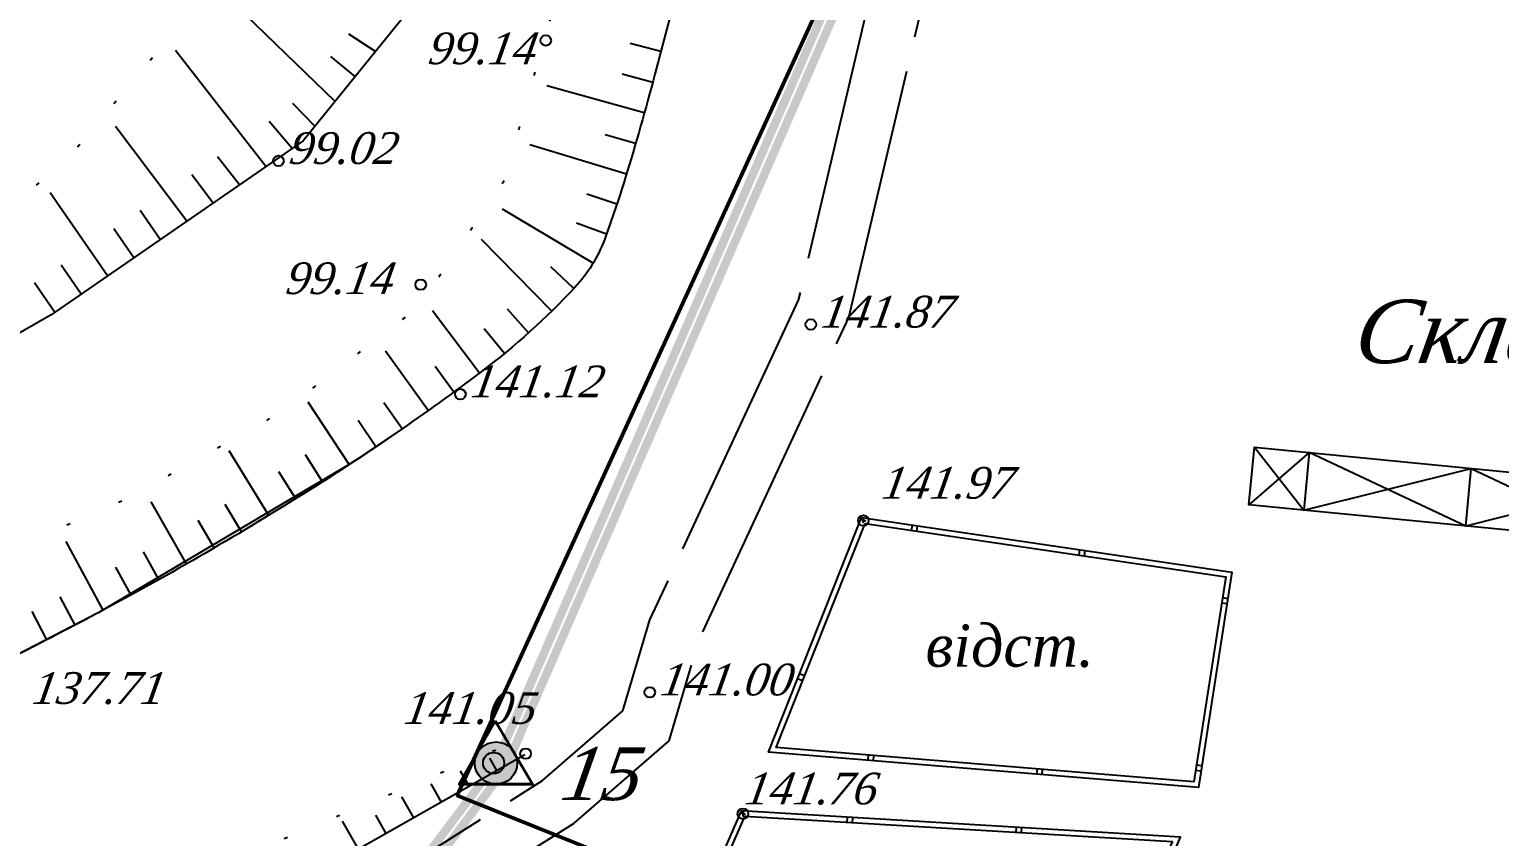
# Model space of a CAD drawing. Header units: millimetres. Extents: x 1400 to 4853, y -623 to 1865.
# Drawn here: x 3005.39 to 3047.05, y 1521.86 to 1544.75 of the extents above; entities that cross this region are included whole.
import ezdxf
from ezdxf.lldxf.tags import DXFTag

# ---------------------------------------------------------------- set-up
doc = ezdxf.new("R2010")
doc.units = ezdxf.units.MM
doc.linetypes.add('ADOT1', pattern=[1.6, 0.1, -1.5])
doc.linetypes.add('AHIDDEN5', pattern=[9, 8, -1])
for name, color, linetype in [('01_Горизонт_58', 7, 'Continuous'), ('01_Горизонт_72', 7, 'Continuous'), ('01_Горизонт_86', 7, 'Continuous'), ('01_Завод', 7, 'Continuous'), ('02_Горизонт_100', 7, 'Continuous'), ('02_Горизонт_112', 7, 'Continuous'), ('02_Горизонт_128', 7, 'Continuous'), ('0_Лицензия', 6, 'Continuous'), ('авт_дор', 7, 'Continuous'), ('ПИКЕТЫ', 7, 'Continuous'), ('СІТУАЦІЯ', 7, 'Continuous')]:
    doc.layers.add(name, color=color, linetype=linetype)
doc.styles.add('russ', font='timesi.ttf')
doc.styles.add('universw', font='timesi.ttf', dxfattribs={"oblique": 10})
tags = doc.linetypes.add('New Line1', pattern=[1.5, 1, -0.5]).pattern_tags.tags
tags[6:7] = [DXFTag(74, 4), DXFTag(75, 0), DXFTag(340, '0'), DXFTag(46, 1.0), DXFTag(50, 0.0), DXFTag(44, 0.0), DXFTag(45, 0.0)]
tags[4:5] = [DXFTag(74, 4), DXFTag(75, 0), DXFTag(340, '0'), DXFTag(46, 1.0), DXFTag(50, 0.0), DXFTag(44, 0.0), DXFTag(45, 0.0)]

# ---------------------------------------------------------------- blocks, each defined once
blk = doc.blocks.new('372')
blk.add_circle((0, 0), 1)
blk = doc.blocks.new('368')
at = {"color": 0, "linetype": 'Continuous'}
blk.add_blockref('372', (0, 0), dxfattribs=at)
blk = doc.blocks.new('Licenzia')
at = {"linetype": 'New Line1', "lineweight": 25}
h = blk.add_hatch(color=6, dxfattribs=at)
h.dxf.hatch_style = 1
h.set_gradient(color1=(255, 0, 255), color2=(255, 0, 255), centered=1, tint=1, name='INVCYLINDER')
edge = h.paths.add_edge_path()
edge.add_arc((0, 0), 2, 0, 360)
at = {"color": 6, "linetype": 'Continuous', "lineweight": 40, "flags": 128}
blk.add_lwpolyline([(-0.08, 4.01), (-3.48, -1.99), (3.45, -1.99)], close=True, dxfattribs=at)
at = {"color": 10, "linetype": 'Continuous', "lineweight": 25}
blk.add_circle((0, 0), 2, dxfattribs=at)

msp = doc.modelspace()

# ---------------------------------------------------------------- linework, layer by layer
at = {"color": 6, "linetype": 'Continuous', "lineweight": 60, "flags": 128}
msp.add_lwpolyline([(3144.4144, 1622.5005, 0.24, 0.24, 0), (3032.8199, 1555.7907, 0.24, 0.24, 0), (3018.8744, 1523.7908, 0.24, 0.24, 0), (2987.3207, 1481.6199, 0.24, 0.24, 0), (2991.6614, 1385.4672, 0.24, 0.24, 0), (2843.9613, 1431.7361, 0.24, 0.24, 0), (2695.2589, 1447.0788, 0.24, 0.24, 0), (2711.2688, 1628.8933, 0.24, 0.24, 0), (2712.5497, 1675.7396, 0, 0, 0), (2806.1021, 1678.0284, 0.24, 0.24, 0), (2909.7376, 1712.7799, 0.24, 0.24, 0), (2967.6908, 1719.2535, 0.24, 0.24, 0), (3085.4663, 1716.8193, 0.24, 0.24, 0), (3121.1623, 1734.8067, 0.24, 0.24, 0), (3144.4153, 1734.688, 0.24, 0.24, 0)], format="xyseb", dxfattribs=at)
at = {"color": 1, "linetype": 'Continuous', "lineweight": 211, "const_width": 0.24, "flags": 128}
msp.add_lwpolyline([(2712.8418, 1675.4467), (2806.1546, 1677.7296), (2909.8027, 1712.4853), (2967.7044, 1718.9532), (3084.808, 1716.5431), (3133.365, 1615.9104), (3032.5835, 1555.9992), (3018.6133, 1523.9427), (2987.0162, 1481.7136), (2991.3424, 1385.8815), (2844.0222, 1432.0314), (2695.5837, 1447.3469), (2711.5685, 1628.8761)], close=True, dxfattribs=at)
at = {"color": 7, "linetype": 'Continuous', "lineweight": 50, "flags": 128}
msp.add_lwpolyline([(3111.4729, 1602.8963), (3033.4199, 1556.4964, 0.1581167), (3032.1982, 1555.1057), (3017.5148, 1523.0295), (3024.1913, 1520.3385), (3022.8806, 1516.821), (3008.7078, 1473.7954)], format="xyb", dxfattribs=at)
at = {"layer": '01_Горизонт_58', "color": 0, "linetype": 'Continuous'}
for p, q in [((3014.0534, 1542.7084), (3010.6542, 1545.9952)), ((3015.1965, 1544.1209), (3014.4401, 1544.6093)), ((3012.09, 1540.8581), (3009.535, 1544.1497)), ((3014.6249, 1543.4146), (3013.929, 1543.9778)), ((3013.4819, 1542.0022), (3012.856, 1542.652)), ((3012.8372, 1541.3748), (3012.1822, 1542.1386)), ((3009.8483, 1539.3078), (3007.8304, 1541.9953)), ((3011.3427, 1540.3413), (3010.7248, 1541.1307)), ((3010.5955, 1539.8245), (3009.9986, 1540.6285)), ((3007.6065, 1537.7575), (3005.9759, 1540.1155)), ((3009.101, 1538.791), (3008.5318, 1539.6141)), ((3008.3538, 1538.2743), (3007.7846, 1539.0973)), ((3006.8593, 1537.2407), (3006.2901, 1538.0638)), ((3006.1121, 1536.724), (3005.532, 1537.5628))]:
    msp.add_line(p, q, dxfattribs=at)
at = {"layer": '01_Горизонт_58', "color": 0, "linetype": 'ADOT1', "flags": 128}
msp.add_lwpolyline([(3012.6358, 1552.6783), (3010.9686, 1547.2342), (3009.1327, 1544.2476), (3006.4374, 1541.0255), (3004.7146, 1539.6367), (2997.2895, 1534.3472), (2989.8983, 1531.7641), (2984.2077, 1530.6381), (2980.141, 1531.5143), (2974.2862, 1532.2152), (2972.484, 1532.601), (2968.9453, 1531.8273), (2965.379, 1529.8651)], dxfattribs=at)
at = {"layer": '01_Горизонт_58', "color": 0, "linetype": 'Continuous', "flags": 128}
msp.add_lwpolyline([(3017.1902, 1551.8258), (3016.3818, 1545.5855), (3013.1482, 1541.5899), (3006.0073, 1536.6515), (3000.5281, 1533.5089), (2990.1736, 1528.7789), (2985.7466, 1527.469), (2983.1967, 1527.2566), (2980.2572, 1527.8938), (2977.158, 1529.4177), (2974.4664, 1530.232), (2973.0498, 1530.3028), (2970.4998, 1530.055), (2968.3749, 1529.0991), (2966.5687, 1528.0016), (2964.9322, 1526.6803)], dxfattribs=at)
at = {"layer": '01_Горизонт_58', "color": 7, "linetype": 'Continuous'}
msp.add_circle((3012.4479, 1541.0197), 0.15, dxfattribs=at)
at = {"layer": '01_Горизонт_72', "color": 0, "linetype": 'Continuous'}
for p, q in [((3014.0534, 1542.7084), (3010.6542, 1545.9952)), ((3015.1965, 1544.1209), (3014.4401, 1544.6093)), ((3012.09, 1540.8581), (3009.535, 1544.1497)), ((3014.6249, 1543.4146), (3013.929, 1543.9778)), ((3013.4819, 1542.0022), (3012.856, 1542.652)), ((3012.8372, 1541.3748), (3012.1822, 1542.1386)), ((3009.8483, 1539.3078), (3007.8304, 1541.9953)), ((3011.3427, 1540.3413), (3010.7248, 1541.1307)), ((3010.5955, 1539.8245), (3009.9986, 1540.6285)), ((3007.6065, 1537.7575), (3005.9759, 1540.1155)), ((3009.101, 1538.791), (3008.5318, 1539.6141)), ((3008.3538, 1538.2743), (3007.7846, 1539.0973)), ((3006.8593, 1537.2407), (3006.2901, 1538.0638)), ((3006.1121, 1536.724), (3005.532, 1537.5628))]:
    msp.add_line(p, q, dxfattribs=at)
at = {"layer": '01_Горизонт_72', "color": 0, "linetype": 'ADOT1', "flags": 128}
msp.add_lwpolyline([(3012.6358, 1552.6783), (3010.9686, 1547.2342), (3009.1327, 1544.2476), (3006.4374, 1541.0255), (3004.7146, 1539.6367), (2997.2895, 1534.3472), (2989.8983, 1531.7641), (2984.2077, 1530.6381), (2980.141, 1531.5143), (2974.2862, 1532.2152), (2972.484, 1532.601), (2968.9453, 1531.8273), (2965.379, 1529.8651)], dxfattribs=at)
at = {"layer": '01_Горизонт_72', "color": 0, "linetype": 'Continuous', "flags": 128}
msp.add_lwpolyline([(3017.1902, 1551.8258), (3016.3818, 1545.5855), (3013.1482, 1541.5899), (3006.0073, 1536.6515), (3000.5281, 1533.5089), (2990.1736, 1528.7789), (2985.7466, 1527.469), (2983.1967, 1527.2566), (2980.2572, 1527.8938), (2977.158, 1529.4177), (2974.4664, 1530.232), (2973.0498, 1530.3028), (2970.4998, 1530.055), (2968.3749, 1529.0991), (2966.5687, 1528.0016)], dxfattribs=at)
at = {"layer": '01_Горизонт_72', "color": 7, "linetype": 'Continuous'}
msp.add_circle((3012.4479, 1541.0197), 0.15, dxfattribs=at)
at = {"layer": '01_Горизонт_86', "color": 0, "linetype": 'Continuous'}
for p, q in [((3014.0534, 1542.7084), (3010.6542, 1545.9952)), ((3015.1965, 1544.1209), (3014.4401, 1544.6093)), ((3012.09, 1540.8581), (3009.535, 1544.1497)), ((3014.6249, 1543.4146), (3013.929, 1543.9778)), ((3013.4819, 1542.0022), (3012.856, 1542.652)), ((3012.8372, 1541.3748), (3012.1822, 1542.1386)), ((3009.8483, 1539.3078), (3007.8304, 1541.9953)), ((3011.3427, 1540.3413), (3010.7248, 1541.1307)), ((3010.5955, 1539.8245), (3009.9986, 1540.6285)), ((3007.6065, 1537.7575), (3005.9759, 1540.1155)), ((3009.101, 1538.791), (3008.5318, 1539.6141)), ((3008.3538, 1538.2743), (3007.7846, 1539.0973)), ((3006.8593, 1537.2407), (3006.2901, 1538.0638)), ((3006.1121, 1536.724), (3005.532, 1537.5628))]:
    msp.add_line(p, q, dxfattribs=at)
at = {"layer": '01_Горизонт_86', "color": 0, "linetype": 'ADOT1', "flags": 128}
msp.add_lwpolyline([(3012.6358, 1552.6783), (3010.9686, 1547.2342), (3009.1327, 1544.2476), (3006.4374, 1541.0255), (3004.7146, 1539.6367), (2997.2895, 1534.3472), (2989.8983, 1531.7641), (2984.2077, 1530.6381), (2980.141, 1531.5143), (2974.2862, 1532.2152), (2972.484, 1532.601), (2968.9453, 1531.8273), (2965.379, 1529.8651)], dxfattribs=at)
at = {"layer": '01_Горизонт_86', "color": 0, "linetype": 'Continuous', "flags": 128}
msp.add_lwpolyline([(3017.1902, 1551.8258), (3016.3818, 1545.5855), (3013.1482, 1541.5899), (3006.0073, 1536.6515), (3000.5281, 1533.5089), (2990.1736, 1528.7789), (2985.7466, 1527.469), (2983.1967, 1527.2566), (2980.2572, 1527.8938), (2977.158, 1529.4177), (2974.4664, 1530.232), (2973.0498, 1530.3028), (2970.4998, 1530.055), (2968.3749, 1529.0991), (2966.5687, 1528.0016)], dxfattribs=at)
at = {"layer": '01_Горизонт_86', "color": 7, "linetype": 'Continuous'}
msp.add_circle((3012.4479, 1541.0197), 0.15, dxfattribs=at)
at = {"layer": '01_Завод', "color": 250, "linetype": 'Continuous', "flags": 128}
for points in [[(3062.8954, 1529.0254), (3039.9465, 1531.2658), (3040.0995, 1532.901), (3062.9571, 1530.6625)], [(3039.9465, 1531.2658), (3040.0995, 1532.901), (3041.6521, 1532.749), (3041.4993, 1531.1167), (3039.9465, 1531.2658)], [(3041.6521, 1532.749), (3039.9465, 1531.2658)], [(3040.0995, 1532.901), (3041.4993, 1531.1167)], [(3050.8081, 1531.8523), (3046.0871, 1530.6663), (3041.6521, 1532.749)], [(3041.4993, 1531.1167), (3046.2399, 1532.2997)], [(3046.0871, 1530.6663), (3046.2399, 1532.2997)], [(3046.2399, 1532.2997), (3050.655, 1530.2171)]]:
    msp.add_lwpolyline(points, dxfattribs=at)
at = {"layer": '02_Горизонт_100', "color": 0, "linetype": 'Continuous'}
for p, q in [((3023.2824, 1544.1185), (3022.4119, 1544.3469)), ((3023.0523, 1543.2474), (3022.1829, 1543.4801)), ((3022.8146, 1542.3783), (3020.0502, 1543.1508)), ((3022.5674, 1541.5119), (3021.7033, 1541.7636)), ((3022.3107, 1540.6482), (3019.572, 1541.4787)), ((3022.0383, 1539.7894), (3021.1846, 1540.0743)), ((3021.3644, 1538.122), (3018.8011, 1539.6515)), ((3021.7402, 1538.9392), (3020.8955, 1539.2498)), ((3020.192, 1536.7608), (3018.2062, 1538.7892)), ((3020.8217, 1537.4051), (3020.1643, 1538.0198)), ((3018.141, 1535.0031), (3016.815, 1536.7665)), ((3019.5344, 1536.1449), (3018.9338, 1536.8152)), ((3018.8503, 1535.5586), (3018.2799, 1536.2548)), ((3016.6871, 1533.9385), (3015.4836, 1535.6268)), ((3017.4175, 1534.4662), (3016.8857, 1535.1923)), ((3014.4567, 1532.4119), (3013.2937, 1534.1826)), ((3015.9501, 1533.4202), (3015.4371, 1534.1596)), ((3015.2066, 1532.9113), (3014.703, 1533.6572)), ((3012.1716, 1530.9683), (3011.0553, 1532.796)), ((3013.7005, 1531.922), (3013.216, 1532.6805)), ((3012.9383, 1531.4415), (3012.4621, 1532.2052)), ((3009.8454, 1529.5917), (3008.8379, 1531.3494)), ((3011.4004, 1530.5023), (3010.9385, 1531.2747)), ((3010.625, 1530.0434), (3010.1703, 1530.82)), ((3007.482, 1528.2802), (3006.4343, 1530.2317)), ((3009.0617, 1529.1472), (3008.6214, 1529.9322)), ((3008.2738, 1528.7101), (3007.8408, 1529.4991)), ((3006.6862, 1527.8576), (3006.2675, 1528.6542)), ((3005.8871, 1527.4414), (3005.4728, 1528.2404))]:
    msp.add_line(p, q, dxfattribs=at)
at = {"layer": '02_Горизонт_100', "color": 0, "linetype": 'ADOT1', "flags": 128}
msp.add_lwpolyline([(2983.0989, 1520.222), (2992.3901, 1524.2182), (3000.5198, 1528.0855), (3008.1334, 1531.4372), (3012.5209, 1533.8864), (3016.3922, 1536.8514), (3018.8441, 1540.4609), (3022.9735, 1554.8988), (3025.2962, 1563.0201), (3026.7157, 1569.5945), (3032.2001, 1586.2239), (3034.781, 1593.7007), (3037.749, 1602.4666), (3039.7492, 1611.7481), (3041.5558, 1618.8381), (3044.0076, 1624.3812), (3045.8142, 1629.4087), (3047.7499, 1634.823), (3051.4276, 1644.8779), (3054.0085, 1652.4836), (3056.2022, 1657.64), (3057.2346, 1661.7651), (3056.4603, 1665.7614), (3056.2022, 1667.695), (3055.8796, 1671.1756), (3057.8153, 1675.6874), (3058.2024, 1682.3907), (3056.912, 1689.9964), (3056.3091, 1696.611)], dxfattribs=at)
at = {"layer": '02_Горизонт_100', "color": 0, "linetype": 'Continuous', "flags": 128}
msp.add_lwpolyline([(3015.9501, 1533.4202), (3014.4567, 1532.4119), (3007.3591, 1528.2144), (3000.6489, 1524.7338), (2997.859, 1523.352), (2992.9168, 1521.1625), (2984.5184, 1517.9016), (2981.5035, 1516.9092), (2977.295, 1515.5243), (2973.5816, 1514.1394), (2968.0363, 1511.8148), (2964.422, 1510.4793), (2959.9998, 1509.5827), (2954.702, 1508.0495), (2948.0179, 1505.7743), (2934.9208, 1501.1658), (2928.748, 1499.2684), (2925.5825, 1498.1616), (2918.8557, 1495.3947), (2917.1794, 1495.0081), (2915.2427, 1494.8306)], dxfattribs=at)
at = {"layer": '02_Горизонт_100', "color": 7, "linetype": 'Continuous'}
for centre in [(3020.0221, 1544.4353), (3016.4796, 1537.5103), (3017.6031, 1534.4033)]:
    msp.add_circle(centre, 0.15, dxfattribs=at)
at = {"layer": '02_Горизонт_112', "color": 0, "linetype": 'Continuous'}
for p, q in [((3023.2824, 1544.1185), (3022.4119, 1544.3469)), ((3023.0523, 1543.2474), (3022.1829, 1543.4801)), ((3022.8146, 1542.3783), (3020.0502, 1543.1508)), ((3022.5674, 1541.5119), (3021.7033, 1541.7636)), ((3022.3107, 1540.6482), (3019.572, 1541.4787)), ((3022.0383, 1539.7894), (3021.1846, 1540.0743)), ((3021.3644, 1538.122), (3018.8011, 1539.6515)), ((3021.7402, 1538.9392), (3020.8955, 1539.2498)), ((3020.192, 1536.7608), (3018.2062, 1538.7892)), ((3020.8217, 1537.4051), (3020.1643, 1538.0198)), ((3018.141, 1535.0031), (3016.815, 1536.7665)), ((3019.5344, 1536.1449), (3018.9338, 1536.8152)), ((3018.8503, 1535.5586), (3018.2799, 1536.2548)), ((3016.6871, 1533.9385), (3015.4836, 1535.6268)), ((3017.4175, 1534.4662), (3016.8857, 1535.1923)), ((3014.4567, 1532.4119), (3013.2937, 1534.1826)), ((3015.9501, 1533.4202), (3015.4371, 1534.1596)), ((3015.2066, 1532.9113), (3014.703, 1533.6572)), ((3012.1716, 1530.9683), (3011.0553, 1532.796)), ((3013.7005, 1531.922), (3013.216, 1532.6805)), ((3012.9383, 1531.4415), (3012.4621, 1532.2052)), ((3009.8454, 1529.5917), (3008.8379, 1531.3494)), ((3011.4004, 1530.5023), (3010.9385, 1531.2747)), ((3010.625, 1530.0434), (3010.1703, 1530.82)), ((3007.482, 1528.2802), (3006.4343, 1530.2317)), ((3009.0617, 1529.1472), (3008.6214, 1529.9322)), ((3008.2738, 1528.7101), (3007.8408, 1529.4991)), ((3006.6862, 1527.8576), (3006.2675, 1528.6542)), ((3005.8871, 1527.4414), (3005.4728, 1528.2404))]:
    msp.add_line(p, q, dxfattribs=at)
at = {"layer": '02_Горизонт_112', "color": 0, "linetype": 'ADOT1', "flags": 128}
msp.add_lwpolyline([(2983.0989, 1520.222), (2992.3901, 1524.2182), (3000.5198, 1528.0855), (3008.1334, 1531.4372), (3012.5209, 1533.8864), (3016.3922, 1536.8514), (3018.8441, 1540.4609), (3022.9735, 1554.8988), (3025.2962, 1563.0201), (3026.7157, 1569.5945), (3032.2001, 1586.2239), (3034.781, 1593.7007), (3037.749, 1602.4666), (3039.7492, 1611.7481), (3041.5558, 1618.8381), (3044.0076, 1624.3812), (3045.8142, 1629.4087), (3047.7499, 1634.823), (3051.4276, 1644.8779), (3054.0085, 1652.4836), (3056.2022, 1657.64), (3057.2346, 1661.7651), (3056.4603, 1665.7614), (3056.2022, 1667.695), (3055.8796, 1671.1756), (3057.8153, 1675.6874), (3058.2024, 1682.3907), (3056.912, 1689.9964), (3056.3091, 1696.611)], dxfattribs=at)
at = {"layer": '02_Горизонт_112', "color": 0, "linetype": 'Continuous', "flags": 128}
msp.add_lwpolyline([(3042.7452, 1608.0504, -0.0198857), (3040.7703, 1601.8343, 0.0123593), (3037.4433, 1591.8842, 0.0011905), (3035.8639, 1586.6973, 0.0021086), (3034.9915, 1583.7629, 0.0242427), (3033.6925, 1578.3681, -0.0246496), (3032.4106, 1573.0633, -0.0251711), (3030.2496, 1566.8902, 0.0212315), (3027.6306, 1559.5932, 0.0022356), (3025.8729, 1553.8639, 0.0053794), (3025.1788, 1551.4719, 0.0073294), (3024.4315, 1548.6288, -0.0040536), (3023.1141, 1543.4795, -0.009329), (3022.2754, 1540.5321, -0.0154986), (3021.683, 1538.785, -0.098399), (3020.8442, 1537.4292, -0.0437288), (3018.1988, 1535.0466, -0.0208469), (3013.3398, 1531.6932, -0.0177865), (3007.3591, 1528.2144, -0.0031929), (3006.1869, 1527.5968, -0.0006786), (3000.6489, 1524.7338, -0.0187834), (2993.9841, 1521.6107, -0.0135963), (2984.5184, 1517.9016)], format="xyb", dxfattribs=at)
at = {"layer": '02_Горизонт_112', "color": 7, "linetype": 'Continuous'}
for centre in [(3020.0221, 1544.4353), (3016.4796, 1537.5103), (3017.6031, 1534.4033)]:
    msp.add_circle(centre, 0.15, dxfattribs=at)
at = {"layer": '02_Горизонт_128', "color": 0, "linetype": 'Continuous'}
for p, q in [((3018.6399, 1523.7307), (3018.4416, 1524.0803)), ((3017.0698, 1522.8399), (3016.7783, 1523.3536)), ((3017.8549, 1523.2853), (3017.61, 1523.717)), ((3016.2847, 1522.3945), (3015.9467, 1522.9903)), ((3014.7145, 1521.5038), (3014.2649, 1522.2963)), ((3015.4996, 1521.9492), (3015.2035, 1522.471))]:
    msp.add_line(p, q, dxfattribs=at)
at = {"layer": '02_Горизонт_128', "color": 32, "linetype": 'ADOT1', "flags": 128}
msp.add_lwpolyline([(2794.2951, 1472.2495), (2794.2951, 1472.2495), (2797.219, 1473.8259), (2800.0501, 1474.104), (2805.1554, 1473.4086), (2811.3746, 1472.7595), (2816.4799, 1472.574), (2821.678, 1472.0177), (2826.3834, 1472.1103), (2831.6279, 1472.3885), (2833.4844, 1472.8521), (2835.9442, 1472.9912), (2839.5643, 1472.203), (2842.6275, 1471.0903), (2846.5369, 1470.3011), (2849.9713, 1469.6983), (2855.1694, 1469.4665), (2859.5048, 1469.7898), (2862.6144, 1470.4852), (2866.9771, 1470.6707), (2873.5676, 1470.1607), (2878.549, 1469.6581), (2881.6173, 1469.2932), (2883.6628, 1469.0378), (2888.9791, 1469.7055), (2893.8835, 1470.522), (2896.9779, 1470.522), (2899.7803, 1470.3471), (2903.1667, 1470.2304), (2906.6698, 1471.1636), (2910.7567, 1473.1466), (2913.0337, 1474.5464), (2918.0256, 1477.6376), (2921.2368, 1479.2707), (2924.448, 1480.8455), (2928.8852, 1482.1286), (2932.5051, 1483.1784), (2935.5995, 1484.1116), (2938.2268, 1485.1615), (2942.1835, 1487.76), (2948.2494, 1491.5822), (2951.8889, 1493.4467), (2953.942, 1494.2857), (2957.8808, 1493.7912), (2961.6947, 1495.6274), (2967.6772, 1499.3114), (2969.2396, 1500.6885), (2973.2373, 1502.846), (2977.6124, 1505.6643), (2978.8991, 1507.7759), (2980.0019, 1509.9333), (2981.8399, 1510.2546), (2984.2753, 1510.3923), (2986.7567, 1511.9531), (2993.7206, 1514.8334), (3000.2574, 1517.4014), (3007.5286, 1519.8226), (3012.0823, 1521.5835), (3018.5764, 1524.3111), (3019.4237, 1524.1368)], dxfattribs=at)
at = {"layer": '02_Горизонт_128', "color": 250, "linetype": 'ADOT1', "flags": 128}
msp.add_lwpolyline([(2794.2951, 1472.2495), (2794.2951, 1472.2495), (2797.219, 1473.8259), (2800.0501, 1474.104), (2805.1554, 1473.4086), (2811.3746, 1472.7595), (2816.4799, 1472.574), (2821.678, 1472.0177), (2826.3834, 1472.1103), (2831.6279, 1472.3885), (2833.4844, 1472.8521), (2835.9442, 1472.9912), (2839.5643, 1472.203), (2842.6275, 1471.0903), (2846.5369, 1470.3011), (2849.9713, 1469.6983), (2855.1694, 1469.4665), (2859.5048, 1469.7898), (2862.6144, 1470.4852), (2866.9771, 1470.6707), (2873.5676, 1470.1607), (2878.549, 1469.6581), (2881.6173, 1469.2932), (2883.6628, 1469.0378), (2888.9791, 1469.7055), (2893.8835, 1470.522), (2896.9779, 1470.522), (2899.7803, 1470.3471), (2903.1667, 1470.2304), (2906.6698, 1471.1636), (2910.7567, 1473.1466), (2913.0337, 1474.5464), (2918.0256, 1477.6376), (2921.2368, 1479.2707), (2924.448, 1480.8455), (2928.8852, 1482.1286), (2932.5051, 1483.1784), (2935.5995, 1484.1116), (2938.2268, 1485.1615), (2942.1835, 1487.76), (2948.2494, 1491.5822), (2951.8889, 1493.4467), (2953.942, 1494.2857), (2957.8808, 1493.7912), (2961.6947, 1495.6274), (2967.6772, 1499.3114), (2969.2396, 1500.6885), (2973.2373, 1502.846), (2977.6124, 1505.6643), (2978.8991, 1507.7759), (2980.0019, 1509.9333), (2981.8399, 1510.2546), (2984.2753, 1510.3923), (2986.7567, 1511.9531), (2993.7206, 1514.8334), (3000.2574, 1517.4014), (3007.5286, 1519.8226), (3012.0823, 1521.5835), (3018.5764, 1524.3111), (3019.4237, 1524.1368)], dxfattribs=at)
at = {"layer": '02_Горизонт_128', "color": 0, "linetype": 'Continuous', "flags": 128}
msp.add_lwpolyline([(3019.425, 1524.1761), (3014.6484, 1521.4663), (3006.0977, 1517.6961), (2998.7264, 1515.1041)], dxfattribs=at)
at = {"layer": '02_Горизонт_128', "color": 7, "linetype": 'Continuous'}
msp.add_circle((3019.4519, 1524.2103), 0.15, dxfattribs=at)
at = {"layer": 'авт_дор', "color": 7, "linetype": 'AHIDDEN5', "flags": 128}
for points in [[(2892.2517, 1457.9665), (2895.6968, 1457.4939), (2898.5727, 1457.4152), (2900.7121, 1457.8942), (2914.0019, 1464.489), (2923.4509, 1469.2085), (2931.9573, 1471.3369), (2939.83, 1474.6169), (2956.392, 1482.2753), (2974.8211, 1489.321), (2983.532, 1493.0127), (2984.3694, 1494.0693), (2984.5048, 1494.8135), (2981.7604, 1502.3526), (2982.0293, 1504.192), (2983.1432, 1506.7562), (2986.1388, 1507.8676), (3002.4642, 1513.3136), (3012.1068, 1518.5218), (3019.9342, 1523.4513), (3022.2031, 1525.4254), (3022.9708, 1528.0028), (3027.1853, 1537.0682), (3030.4656, 1551.0156), (3037.5315, 1573.0076), (3039.3433, 1579.768), (3045.1006, 1595.8472), (3053.6617, 1620.1195), (3055.0614, 1624.3746)], [(2892.0478, 1456.4805), (2895.5739, 1455.9967), (2898.7183, 1455.9107), (2901.2166, 1456.47), (2914.6704, 1463.1462), (2923.9742, 1467.7932), (2932.4304, 1469.909), (2940.4334, 1473.2433), (2956.9753, 1480.8924), (2975.3818, 1487.9295), (2984.4698, 1491.781), (2985.778, 1493.4316), (2986.0533, 1494.9447), (2983.2994, 1502.5101), (2983.4846, 1503.7775), (2984.2643, 1505.5722), (2986.6371, 1506.4526), (3003.0624, 1511.9319), (3012.8637, 1517.2259), (3020.8315, 1522.2437), (3023.5163, 1524.5797), (3024.3772, 1527.4697), (3028.6102, 1536.5752), (3031.912, 1550.6139), (3038.9709, 1572.5838), (3040.7763, 1579.3203), (3046.514, 1595.3449), (3055.079, 1619.628), (3056.5068, 1623.6618)]]:
    msp.add_lwpolyline(points, dxfattribs=at)
at = {"layer": 'ПИКЕТЫ', "color": 7, "linetype": 'Continuous'}
for centre in [(3027.5323, 1536.3807), (3029.0203, 1530.8217), (3022.9693, 1525.9497), (3025.6093, 1522.5087)]:
    msp.add_circle(centre, 0.15, dxfattribs=at)
at = {"layer": 'СІТУАЦІЯ', "color": 7, "linetype": 'Continuous'}
for p, q in [((3029.09, 1530.794), (3028.9506, 1530.8493)), ((3029.0313, 1530.8959), (3029.0093, 1530.7475)), ((3030.3877, 1530.5439), (3030.4096, 1530.6923)), ((3030.5361, 1530.522), (3030.558, 1530.6704)), ((3035.1362, 1529.8425), (3035.1581, 1529.9909)), ((3035.2846, 1529.8206), (3035.3065, 1529.969)), ((3039.1783, 1528.4899), (3039.3265, 1528.4668)), ((3039.2014, 1528.6381), (3039.3496, 1528.615)), ((3027.2968, 1526.2776), (3027.1574, 1526.3329)), ((3027.3521, 1526.417), (3027.2127, 1526.4723)), ((3029.1576, 1524.1742), (3029.1452, 1524.0247)), ((3029.3071, 1524.1619), (3029.2947, 1524.0124)), ((3033.9413, 1523.7787), (3033.9289, 1523.6292)), ((3034.0908, 1523.7663), (3034.0784, 1523.6168)), ((3038.4384, 1523.7473), (3038.5866, 1523.7241)), ((3038.4615, 1523.8955), (3038.6097, 1523.8723)), ((3025.678, 1522.4786), (3025.5406, 1522.5387)), ((3025.6137, 1522.5835), (3025.6049, 1522.4338)), ((3028.5591, 1522.4088), (3028.5502, 1522.259)), ((3028.7088, 1522.3999), (3028.7, 1522.2501)), ((3033.3507, 1522.1244), (3033.3418, 1521.9747)), ((3033.5004, 1522.1155), (3033.4915, 1521.9658))]:
    msp.add_line(p, q, dxfattribs=at)
at = {"layer": 'СІТУАЦІЯ', "color": 7, "linetype": 'Continuous', "flags": 128}
for points in [[(3028.9725, 1530.9045), (3039.4651, 1529.3548), (3038.5126, 1523.2502), (3026.3332, 1524.2573)], [(3029.0681, 1530.7388), (3039.2935, 1529.2285), (3038.3859, 1523.4112), (3026.5474, 1524.3901)], [(3025.5615, 1522.5866), (3023.5816, 1518.0607), (3025.0195, 1516.2222), (3035.429, 1515.7775), (3038.0049, 1521.8482)], [(3025.657, 1522.4307), (3023.7549, 1518.0826), (3025.0951, 1516.3691), (3035.3316, 1515.9318), (3037.7837, 1521.7111)]]:
    msp.add_lwpolyline(points, close=True, dxfattribs=at)

# ---------------------------------------------------------------- block references
at = {"layer": '02_Горизонт_128', "color": 7, "linetype": 'Continuous', "xscale": 0.3, "yscale": 0.3, "zscale": 0.3}
msp.add_blockref('368', (3018.5451, 1523.9446), dxfattribs=at)
at = {"layer": '0_Лицензия', "color": 6, "linetype": 'New Line1', "lineweight": 25, "xscale": 0.3, "yscale": 0.3, "zscale": 0.3}
msp.add_blockref('Licenzia', (3018.6133, 1523.9427), dxfattribs=at)

# ---------------------------------------------------------------- texts
at = {"color": 7, "linetype": 'Continuous', "style": 'russ'}
msp.add_text('відст.', height=1.2, dxfattribs=at).set_placement((3030.7818, 1526.6775))
at = {"layer": '01_Горизонт_58', "color": 7, "linetype": 'Continuous', "style": 'universw', "oblique": 10}
msp.add_text('99.02', height=0.9, dxfattribs=at).set_placement((3012.7165, 1540.9331))
at = {"layer": '01_Горизонт_72', "color": 7, "linetype": 'Continuous', "style": 'universw', "oblique": 10}
msp.add_text('99.02', height=0.9, dxfattribs=at).set_placement((3012.7165, 1540.9331))
at = {"layer": '01_Горизонт_86', "color": 7, "linetype": 'Continuous', "style": 'universw', "oblique": 10}
msp.add_text('99.02', height=0.9, dxfattribs=at).set_placement((3012.7165, 1540.9331))
at = {"layer": '01_Завод', "color": 250, "linetype": 'Continuous', "style": 'universw', "oblique": 10}
msp.add_text('Склад щебню', height=1.8, dxfattribs=at).set_placement((3042.8515, 1535.2848))
at = {"layer": '02_Горизонт_100', "color": 7, "linetype": 'Continuous', "style": 'universw', "oblique": 10}
for s, p in [('99.14', (3016.6588, 1543.761)), ('99.14', (3012.6191, 1537.2434)), ('141.12', (3017.8716, 1534.3166)), ('137.71', (3005.4415, 1525.623))]:
    msp.add_text(s, height=0.9, dxfattribs=at).set_placement(p)
at = {"layer": '02_Горизонт_112', "color": 7, "linetype": 'Continuous', "style": 'universw', "oblique": 10}
for s, p in [('99.14', (3016.6588, 1543.761)), ('99.14', (3012.6191, 1537.2434)), ('141.12', (3017.8716, 1534.3166)), ('137.71', (3005.4415, 1525.623))]:
    msp.add_text(s, height=0.9, dxfattribs=at).set_placement(p)
at = {"layer": '02_Горизонт_128', "color": 7, "linetype": 'Continuous', "style": 'universw', "oblique": 10}
msp.add_text('141.05', height=0.9, dxfattribs=at).set_placement((3015.9738, 1525.0552))
at = {"layer": '0_Лицензия', "color": 6, "linetype": 'New Line1', "lineweight": 25, "insert": (3020.3942, 1524.3953), "char_height": 1.5, "attachment_point": 1, "style": 'universw'}
msp.add_mtext_dynamic_manual_height_columns('15', width=7.234357, gutter_width=15, heights=[6.4231], dxfattribs=at)
at = {"layer": 'ПИКЕТЫ', "color": 7, "linetype": 'Continuous', "style": 'universw', "oblique": 10}
for s, p in [('141.87', (3027.8008, 1536.294)), ('141.97', (3029.5102, 1531.4415)), ('141.00', (3023.2378, 1525.863)), ('141.76', (3025.6335, 1522.774))]:
    msp.add_text(s, height=0.9, dxfattribs=at).set_placement(p)

doc.saveas('drawing.dxf')
